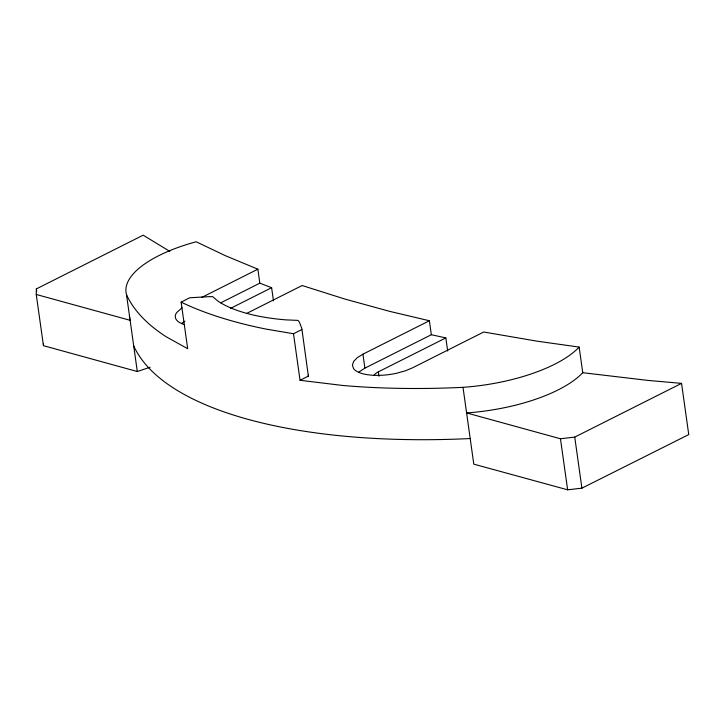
<?xml version="1.0" encoding="UTF-8"?>
<svg xmlns="http://www.w3.org/2000/svg" width="725" height="725" viewBox="0 0 725 725"><rect width="100%" height="100%" fill="white"/><g stroke="black" fill="none" stroke-linecap="round" stroke-linejoin="round"><path stroke-width="1.09" d="M150.111 367.231L137.306 371.517L43.446 345.68L36.25 294.468L36.359 288.903L143.16 235.181L169.786 251.358M43.446 345.68L43.491 343.46M181.721 323.323L184.957 321.157M358.821 372.079L364.883 368.155L431.339 334.723L445.83 337.904L447.678 351.054M182.047 307.772L176.565 312.674A35.625 13.63 -8 0 0 184.404 324.61M431.339 334.723L429.381 320.758L362.926 354.181L357.253 357.697L353.664 361.431L352.395 365.137L353.528 368.563A35.625 13.63 -8 0 0 396.611 373.248L405.157 370.874L412.507 367.838L483.738 332.005L536.835 341.131L579.157 347.103L582.755 372.704L647.905 380.407L681.554 383.371L688.75 434.583L581.912 488.161L567.639 489.819L473.797 464.145L463.003 387.331A111.759 42.766 -8 0 0 579.157 347.103M273.47 300.848L271.621 287.698L259.822 283.167L257.864 269.192L225.276 255.644L196.14 241.76A111.342 42.612 -8 0 0 126.512 294.703A420.872 161.059 -8 0 0 166.424 336.917L187.675 348.707L181.132 302.153L189.633 297.776L209.597 296.625L212.679 296.652L218.062 301.21A156.509 59.894 -8 0 0 285.84 319.87L297.966 320.396L299.398 322.163L301.808 328.434L308.37 376.112L300.041 380.299L293.498 333.745L301.827 329.558M201.831 297.386L257.864 269.192M220.808 302.796L259.822 283.167M230.405 308.442L271.621 287.698M246.536 313.49L302.135 285.523L345.064 299.117L389.796 311.388L429.381 320.758M374.109 375.169A16.285 6.235 -8 0 1 378.341 371.853L445.83 337.904M582.755 372.704A111.759 42.766 -8 0 1 466.601 412.933L560.461 438.77L574.735 437.103L681.554 383.371M293.498 333.745L265.658 329.014A420.872 161.059 -8 0 1 181.132 302.153M300.041 380.299L342.853 385.483A420.872 161.059 -8 0 0 463.003 387.331M36.25 294.468L130.11 320.305A111.342 42.612 -8 0 1 129.476 315.719M574.735 437.103L581.912 488.161M560.461 438.77L567.639 489.819M378.341 371.853L378.958 376.239M362.926 354.181L364.883 368.155M126.512 294.703L137.306 371.517M36.359 288.903L36.667 291.133M308.352 374.988L308.37 376.112M470.199 438.543A420.872 161.059 -8 0 1 133.708 345.916"/></g></svg>
